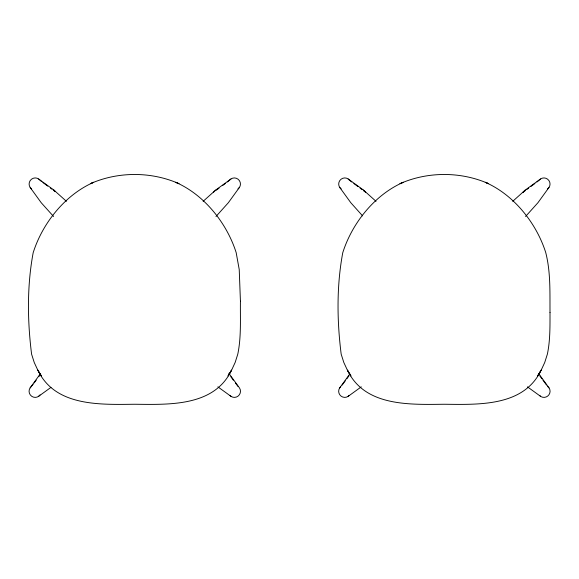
<?xml version="1.0" encoding="UTF-8"?>
<svg xmlns="http://www.w3.org/2000/svg" width="579" height="579" viewBox="0 0 579 579"><rect width="100%" height="100%" fill="white"/><g stroke="black" fill="none" stroke-linecap="round" stroke-linejoin="round"><path stroke-width="0.87" d="M239.417 187.415L228.343 202.73L215.974 216.503M549.008 187.415L537.927 202.73L525.558 216.503M40.016 394.9A6.065 5.928 45 0 1 31.679 396.268A6.065 5.928 45 0 1 30.122 387.894L40.161 374.048M349.18 395.435A6.065 5.928 45 0 1 340.988 396.058A6.065 5.928 45 0 1 339.707 387.894L349.752 374.048M33.119 384.347L30.122 387.894M34.147 382.958L36.202 380.171M38.779 376.683L39.806 375.293M342.189 385.049L345.272 380.866M346.821 378.775L348.876 375.988M213.485 192.257L215.663 190.078L230.963 178.976A6.065 5.928 45 0 1 239.33 180.539A6.065 5.928 45 0 1 237.969 188.87M230.963 178.976L227.417 181.972M547.553 188.87A6.065 5.928 45 0 0 548.914 180.539A6.065 5.928 45 0 0 540.547 178.976L525.247 190.078L523.069 192.257L525.153 190.715M540.547 178.976L537.001 181.972M339.707 387.894L340.676 386.924M203.135 201.326L215.663 190.078M512.719 201.326L525.247 190.078M216.271 190.202L219.057 188.146M222.539 185.577L225.325 183.514M526.55 189.688L528.641 188.146M530.733 186.604L534.909 183.514M38.561 396.354L50.959 387.387M348.145 396.354L361.274 386.859M527.462 386.859L540.591 396.354M217.878 386.859L231.007 396.354M341.183 188.87A6.065 5.928 -45 0 1 339.815 180.539A6.065 5.928 -45 0 1 348.189 178.976L363.489 190.078L376.017 201.326M31.599 188.87A6.065 5.928 -45 0 1 30.231 180.539A6.065 5.928 -45 0 1 38.605 178.976L53.905 190.078L66.426 201.326M350.338 180.945L351.735 181.972M353.82 183.514L358.003 186.604M360.095 188.146L362.186 189.688M363.576 190.715L365.667 192.257L363.489 190.078M41.449 181.459L38.605 178.976M42.846 182.486L47.724 186.091M50.511 188.146L51.9 189.174M53.297 190.202L54.694 191.229M547.575 386.439L549.03 387.894A6.065 5.928 -45 0 1 547.748 396.058A6.065 5.928 -45 0 1 539.556 395.435M348.189 178.976L349.644 180.431M53.905 190.078L54.991 191.171M362.606 215.887L350.809 202.73L339.728 187.415M53.594 216.503L41.225 202.73L30.144 187.415M539.86 375.988L541.915 378.775M542.943 380.171L546.547 385.049M230.789 376.683L233.359 380.171M235.421 382.958L237.991 386.439M538.984 374.048L549.03 387.894M228.871 373.325L239.445 387.894A6.065 5.928 -45 0 1 238.164 396.058A6.065 5.928 -45 0 1 229.972 395.435M240.43 301.203C240.169 318.855 241.385 336.754 237.788 354.16L235.139 362.497L231.716 369.887L228.025 375.952L231.549 370.119C214.237 406.755 168.923 404.583 134.69 404.258C100.464 404.583 55.143 406.755 37.83 370.119L41.355 375.952L37.671 369.887L34.241 362.497L31.592 354.16C27.394 320.752 26.952 286.098 33.141 252.907L33.206 252.625C42.542 223.125 65.058 194.826 93.704 182.291L90.375 183.681C118.094 171.42 151.285 171.42 179.005 183.681L175.676 182.291C204.322 194.826 226.838 223.125 236.174 252.625L239.228 269.568L240.43 301.203M550.007 312.573C549.992 326.462 550.238 340.495 547.372 354.16L544.723 362.497L541.3 369.887L537.609 375.952L541.133 370.119C523.821 406.755 478.507 404.583 444.274 404.258C410.048 404.583 364.727 406.755 347.414 370.119L350.939 375.952L347.255 369.887L343.825 362.497L341.176 354.16C336.978 320.752 336.537 286.098 342.725 252.907L342.79 252.625C352.126 223.125 374.642 194.826 403.288 182.291L399.959 183.681C427.678 171.42 460.87 171.42 488.589 183.681L485.26 182.291C513.913 194.826 536.422 223.125 545.758 252.625L545.823 252.907C550.738 272.391 549.84 292.656 550.007 312.573"/></g></svg>
